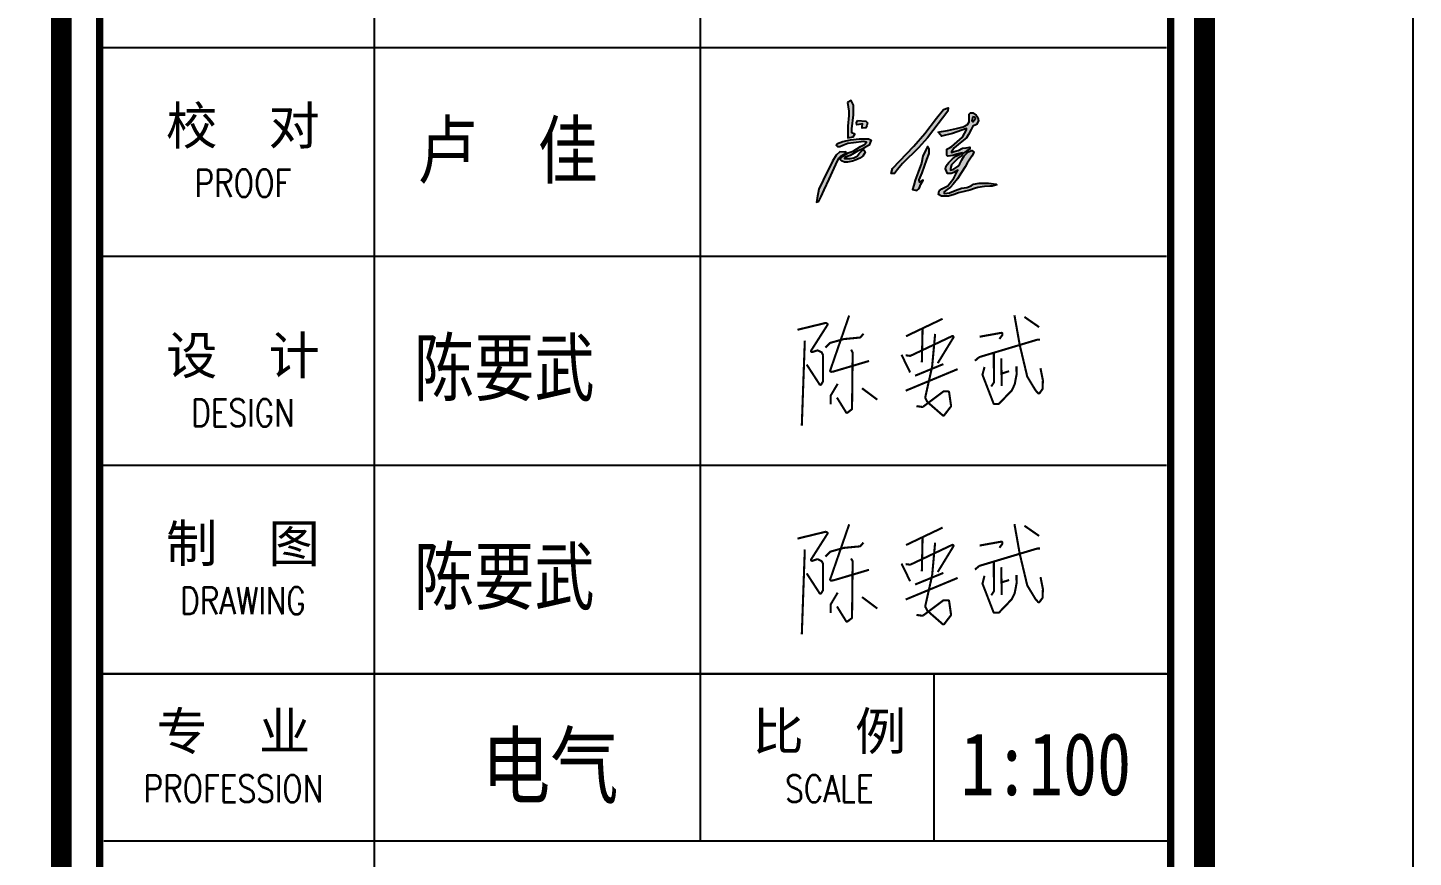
# Model space of a CAD drawing. Extents: x 815029915 to 815825525, y 579155098 to 579748855.
# Drawn here: x 815541145 to 815547777, y 579173460 to 579177433 of the extents above; entities that cross this region are included whole.
import ezdxf
from ezdxf.enums import TextEntityAlignment as Align

# ---------------------------------------------------------------- set-up
doc = ezdxf.new("R2010")
doc.units = 0
doc.header["$LTSCALE"] = 100
doc.header["$MEASUREMENT"] = 0
for name, color, linetype in [('PUB_TITLE', 4, 'Continuous'), ('TK', 7, 'Continuous'), ('zm', 1, 'Continuous')]:
    doc.layers.add(name, color=color, linetype=linetype)
doc.layers.add('平面看线', color=175, linetype='Continuous', lineweight=9)
doc.styles.add('CCIAD-图框(标题项)', font='')
doc.styles.add('STYLE2', font='')
doc.styles.add('基本字体', font='simplex.shx', dxfattribs={"height": 180, "bigfont": 'hztxt.shx'})
doc.styles.get('CCIAD-图框(标题项)').set_extended_font_data('SimHei')
doc.styles.get('STYLE2').set_extended_font_data('SimHei')

# ---------------------------------------------------------------- blocks, each defined once
blk = doc.blocks.new('CCIAD-TK-A2-图签')
at = {"layer": 'TK'}
for p, q in [((544.265, 121.628), (544.265, 51.628)), ((559.858, 121.628), (559.858, 51.628)), ((531.117, 81.628), (582.187, 81.628)), ((531.117, 81.628), (582.187, 81.628)), ((531.117, 71.628), (582.187, 71.628)), ((531.117, 71.628), (582.187, 71.628)), ((531.117, 61.628), (582.187, 61.628)), ((531.117, 61.628), (582.187, 61.628)), ((582.187, 51.628), (531.117, 51.628)), ((531.117, 51.628), (582.187, 51.628)), ((531.117, 51.628), (582.187, 51.628)), ((531.317, 51.628), (582.387, 51.628)), ((533.317, 51.628), (582.387, 51.628)), ((544.265, 51.628), (544.265, 35.628)), ((559.858, 51.628), (559.858, 43.628)), ((571.049, 51.628), (571.049, 43.628)), ((531.317, 43.628), (582.387, 43.628)), ((533.317, 43.628), (582.387, 43.628))]:
    blk.add_line(p, q, dxfattribs=at)
at = {"layer": 'TK', "const_width": 1}
blk.add_lwpolyline([(529.286, 10.457), (529.286, 410)], dxfattribs=at)
at = {"layer": 'TK'}
blk.add_lwpolyline([(529.286, 10.457), (584, 10.457), (584, 410)], dxfattribs=at)
at = {"layer": 'TK', "const_width": 0.347}
blk.add_lwpolyline([(531.117, 185.398), (582.387, 185.398), (582.387, 13.253), (531.117, 13.253)], close=True, dxfattribs=at)
at = {"layer": 'TK', "char_height": 1.8, "attachment_point": 5, "style": '基本字体'}
for s, insert, width in [('{\\fSimHei|b0|i0|c134|p49;校  对\\H1.167x;\\P\\Fsimplex,hztxt|c134;\\H0.6189x;\\W0.8;PROOF }', (537.976, 76.628), 11.6), ('{\\fSimHei|b0|i0|c134|p49;设  计\\H1.167x;\\P\\Fsimplex,hztxt|c134;\\H0.6189x;\\W0.8;DESIGN }', (537.976, 65.628), 11.6), ('{\\fSimHei|b0|i0|c134|p49;制  图\\H1.167x;\\P\\Fsimplex,hztxt|c134;\\H0.6189x;\\W0.8;DRAWING\\H1.3846x; }', (537.976, 56.628), 11.6), ('{\\fSimHei|b0|i0|c134|p49;专  业\\W0.8;\\P\\Fsimplex,hztxt|c134;\\H0.7222x;PROFESSION\\H1.3847x;  }', (537.517, 47.628), 11.6), ('{\\fSimHei|b0|i0|c134|p49;比  例\\W0.8;\\P\\Fsimplex,hztxt|c134;\\H0.7222x;SCALE }', (566.049, 47.628), 10)]:
    blk.add_mtext(s, dxfattribs=dict(at, insert=insert, width=width))
blk = doc.blocks.new('gadad23a')
at = {"layer": '平面看线', "const_width": 100}
for points in [[(129300, 115871), (130634, 116195, -0.150124), (130663, 116193), (130711, 116175, -0.476931), (130735, 116101), (129958, 114882, 0.703116), (130016, 114807), (130242, 114881, -0.191901), (130279, 114878), (130443, 114800, -0.166898), (130467, 114777), (130516, 114678, -0.116521), (130522, 114655), (130522, 113410, -0.134677), (130515, 113384), (130441, 113260, -0.556571), (130356, 113258), (129742, 114206)], [(131775, 116553), (130868, 113925, 0.557185), (130922, 113859), (131024, 113872), (132727, 114378)], [(139687, 116566), (139940, 115144), (140298, 113636, 0.077541), (140304, 113622), (140692, 112978), (140816, 112838, 0.480002), (140894, 112842), (141024, 113023, 0.147817), (141034, 113050), (141049, 113447, 0.05991), (141048, 113459), (140933, 114030)], [(130637, 115013), (130859, 115235, -0.129081), (130881, 115248), (131523, 115427), (132286, 115499, 0.194236), (132319, 115516), (132460, 115681)], [(134479, 114648), (134686, 114623, 0.141288), (134714, 114627), (136699, 115567, -0.745112), (136763, 115496), (136015, 114271)], [(137796, 114387), (137992, 114555, -0.104533), (138010, 114565), (140768, 115393, -0.07304), (140783, 115395), (140909, 115395)], [(138021, 115539), (139052, 115724, -0.467135), (139111, 115675), (139111, 115641, -0.160073), (139101, 115611), (138969, 115432)], [(131867, 114919), (131936, 114795, -0.131224), (131942, 114770), (131913, 112094, -0.229929), (131893, 112055), (131700, 111906, -0.444253), (131627, 111919), (131191, 112623)], [(138698, 114771), (138706, 113365, -0.149587), (138697, 113337), (138577, 113157)], [(135747, 114110), (135417, 112637, 0.177164), (135421, 112603), (135517, 112420, 0.093258), (135528, 112406), (136253, 111773, 0.432684), (136325, 111780), (136642, 112193, 0.202276), (136652, 112231), (136559, 112877, 0.372816), (136509, 112920), (136309, 112920, 0.162035), (136279, 112910), (135311, 112185, -0.199079), (135274, 112176), (134997, 112216)], [(138254, 114091), (138160, 113731, 0.156859), (138162, 113700), (138682, 112354, 0.309954), (138729, 112322), (138920, 112322, 0.204533), (138956, 112337), (139554, 112962, 0.079088), (139563, 112975), (139695, 113250, 0.06466), (139699, 113262), (139787, 113719, 0.04851), (139788, 113729), (139786, 114121)], [(131225, 113282), (130897, 112730, 0.134842), (130890, 112705), (130890, 112304)]]:
    blk.add_lwpolyline(points, format="xyb", dxfattribs=at)
for points in [[(134496, 115562), (136247, 116397)], [(140164, 116488), (140870, 115997)], [(135290, 115941), (135254, 114307)], [(135890, 115676), (135747, 114110)], [(129652, 115349), (129508, 111282)], [(134283, 114674), (134692, 113831)], [(134932, 113672), (136284, 114227)], [(139055, 114503), (139079, 113173)], [(134480, 112953), (136969, 113988)], [(139069, 113773), (139433, 113888)], [(132390, 113071), (133122, 112524)]]:
    blk.add_lwpolyline(points, dxfattribs=at)
blk = doc.blocks.new('l')
at = {"layer": 'TK'}
blk.add_lwpolyline([(815463677.3, 579451444.5), (815463677.3, 579409444.5), (815547777.3, 579409444.5), (815547777.3, 579451444.5)], close=True, dxfattribs=at)

msp = doc.modelspace()

# ---------------------------------------------------------------- hatches: boundary and pattern name
h = msp.add_hatch(color=256)
h.paths.add_polyline_path([(815545164.7, 579176978.1), (815545156.9, 579176986.5), (815545117.5, 579176989.7), (815545112, 579176978.4), (815545113.3, 579176969), (815545122.7, 579176970.3), (815545140.8, 579176972.6), (815545138.8, 579176959.7), (815545138.8, 579176951.6), (815545156, 579176953.8), (815545161.5, 579176965.2)])
h.paths.add_polyline_path([(815545104.7, 579176922.8), (815545089.9, 579176929.4), (815545089.9, 579176948.4), (815545098.1, 579177015.9), (815545098.1, 579177062.8), (815545086.6, 579177084.2), (815545069.3, 579177074.4), (815545075.9, 579177034), (815545075.9, 579177013.4), (815545070.1, 579176961.6), (815545070.1, 579176943.4), (815545070.1, 579176922.8), (815545070.1, 579176906.4), (815545095.7, 579176911.3)])
h.paths.add_polyline_path([(815545181.8, 579176894.1), (815545168.9, 579176901.8), (815545154.4, 579176901.8), (815545125.3, 579176901.8), (815545083.3, 579176896.6), (815545047, 579176888.9), (815545020.6, 579176879), (815545014.4, 579176870.2), (815545022.1, 579176862.4), (815545032, 579176862.4), (815545047, 579176869.2), (815545070.9, 579176879.5), (815545098.4, 579176882.1), (815545147.6, 579176888.4), (815545159.5, 579176884.7), (815545149.7, 579176873.3), (815545131.5, 579176864.5), (815545096.3, 579176841.7), (815545071.4, 579176833.4), (815545046, 579176817.4), (815545033, 579176804.4), (815545039.8, 579176795.6), (815545054.3, 579176789.4), (815545069.3, 579176789.4), (815545092.3, 579176794), (815545109.8, 579176800.8), (815545128.4, 579176808), (815545141.9, 579176817.9), (815545150.7, 579176830.8), (815545152.8, 579176839.1), (815545144.8, 579176850.3), (815545138.3, 579176844.3), (815545129.6, 579176836.3), (815545125.3, 579176830.8), (815545116, 579176818.9), (815545098.9, 579176810.6), (815545081.8, 579176807), (815545061.5, 579176807), (815545054.8, 579176807), (815545059, 579176812.7), (815545081.8, 579176822), (815545101, 579176832.9), (815545117, 579176842.8), (815545139, 579176851.8), (815545152.3, 579176859.3), (815545172.6, 579176870.9), (815545177.7, 579176883.7)])
h.paths.add_polyline_path([(815545061.3, 579176832.4), (815545061.3, 579176839.2), (815545055.3, 579176838), (815545032.5, 579176838.5), (815545014.8, 579176823), (815544997.7, 579176795), (815544952.3, 579176702.8), (815544931.7, 579176660.8), (815544924.1, 579176617.4), (815544920.7, 579176598), (815544932.4, 579176603.3), (815544942.3, 579176624.8), (815544957, 579176656.5), (815544980.4, 579176707.3), (815545013.1, 579176778), (815545028, 579176808.9), (815545038.8, 579176819.7)])
h.paths.add_polyline_path([(815545452.6, 579176906.6), (815545549.4, 579177033.4), (815545551.1, 579177050.1), (815545527.7, 579177040.9), (815545495.1, 579177000.9), (815545439.2, 579176926.7), (815545385.8, 579176865.8), (815545284, 579176759.8), (815545277.3, 579176735.8), (815545294, 579176735.8), (815545309, 579176754), (815545332.4, 579176782.4), (815545408.3, 579176857.4)])
h.paths.add_polyline_path([(815545459.8, 579176831.1), (815545459.8, 579176852.5), (815545452.5, 579176864.5), (815545444.7, 579176849.3), (815545429.5, 579176818.4), (815545423.2, 579176784.4), (815545407.5, 579176742), (815545393.1, 579176703.2), (815545386.5, 579176679.6), (815545380.8, 579176659.3), (815545400.7, 579176653.5), (815545411.7, 579176663.9), (815545420.6, 579176683.8), (815545431.6, 579176702.7), (815545414.3, 579176693.8), (815545412.2, 579176704.8), (815545425.8, 579176738.3), (815545449.4, 579176802.7)])
h.paths.add_polyline_path([(815545695.6, 579176986.6), (815545693.5, 579177003.5), (815545685, 579177014.5), (815545669.3, 579177025), (815545658.2, 579177025), (815545650.8, 579177019.8), (815545650.8, 579177001.4), (815545650.8, 579176981.9), (815545644, 579176970.3), (815545623.2, 579176959.3), (815545590.8, 579176951.4), (815545548.1, 579176941), (815545518.7, 579176936), (815545503.2, 579176933.3), (815545513.8, 579176920.6), (815545519.1, 579176914.3), (815545571.4, 579176927.5), (815545638.5, 579176951.3), (815545638.5, 579176944.4), (815545619.5, 579176909), (815545568.2, 579176864.7), (815545560.3, 579176859.4), (815545544.9, 579176851.4), (815545544.9, 579176843.5), (815545544.9, 579176823.2), (815545551.3, 579176818.5), (815545573.5, 579176820.6), (815545592.5, 579176828), (815545617.4, 579176833.8), (815545603.1, 579176823.8), (815545588.3, 579176818), (815545570.8, 579176804.8), (815545553.4, 579176788.4), (815545541.2, 579176771.5), (815545538, 579176758.1), (815545542.8, 579176746.1), (815545547.1, 579176735.6), (815545565, 579176735.6), (815545577.7, 579176740.3), (815545596.8, 579176751.4), (815545588.3, 579176731.3), (815545578.3, 579176712.4), (815545560.8, 579176691.2), (815545548.6, 579176676.4), (815545520.6, 579176662.1), (815545507.4, 579176652.1), (815545504.8, 579176634.1), (815545518.5, 579176627.3), (815545551.8, 579176627.3), (815545578.8, 579176634.1), (815545600.5, 579176642.8), (815545627.9, 579176649.4), (815545654.5, 579176655.9), (815545677.6, 579176663.7), (815545692.9, 579176668.9), (815545724.7, 579176672.2), (815545750.1, 579176674.8), (815545762.2, 579176674.8), (815545783.9, 579176681.1), (815545780.2, 579176683.8), (815545743.7, 579176689.1), (815545699.3, 579176689.1), (815545672.3, 579176683.8), (815545661.2, 579176676.4), (815545640.6, 579176668.5), (815545614.7, 579176664.8), (815545584.1, 579176653.1), (815545557.6, 579176642.1), (815545531.4, 579176638.9), (815545531.4, 579176648), (815545545.5, 579176657.9), (815545561.9, 579176669.4), (815545574.5, 579176684.3), (815545595.7, 579176709.1), (815545614.7, 579176739.5), (815545631.8, 579176766.8), (815545642.5, 579176783.9), (815545664, 579176818.2), (815545670.3, 579176829.8), (815545674, 579176838.7), (815545663.4, 579176845), (815545646.6, 579176838.2), (815545627.3, 579176819.5), (815545616.3, 579176800), (815545606.1, 579176781.9), (815545599.2, 579176769.8), (815545577.6, 579176755.6), (815545561.3, 579176751.4), (815545561.3, 579176759.8), (815545566.6, 579176776.6), (815545584, 579176794), (815545599.8, 579176809.8), (815545615, 579176820.3), (815545623.8, 579176831.9), (815545640.8, 579176843.6), (815545653.9, 579176852.5), (815545653.9, 579176861.9), (815545636.6, 579176858.8), (815545618.7, 579176855.7), (815545597.9, 579176844.6), (815545580.3, 579176839.9), (815545566.6, 579176836.2), (815545566.6, 579176839.4), (815545578.8, 579176857.4), (815545598.6, 579176873.3), (815545616.6, 579176887.8), (815545639.2, 579176905.9), (815545648, 579176922.6), (815545660.3, 579176945.6), (815545669.3, 579176962.5), (815545687.1, 579176969.8)])
h.paths.add_polyline_path([(815545668.7, 579176982.5), (815545663.4, 579176987.5), (815545668.4, 579177006.7), (815545676.3, 579177004.4), (815545681, 579176997.8)], flags=16)

# ---------------------------------------------------------------- linework, layer by layer
for points in [[(815545069.3, 579177074.4), (815545075.9, 579177034), (815545075.9, 579177013.4), (815545070.1, 579176961.6), (815545070.1, 579176943.4), (815545070.1, 579176922.8), (815545070.1, 579176906.4), (815545095.7, 579176911.3), (815545104.7, 579176922.8), (815545089.9, 579176929.4), (815545089.9, 579176948.4), (815545098.1, 579177015.9), (815545098.1, 579177062.8), (815545086.6, 579177084.2)], [(815545549.4, 579177033.4), (815545452.6, 579176906.6), (815545408.3, 579176857.4), (815545332.4, 579176782.4), (815545309, 579176754), (815545294, 579176735.8), (815545277.3, 579176735.8), (815545284, 579176759.8), (815545385.8, 579176865.8), (815545439.2, 579176926.7), (815545495.1, 579177000.9), (815545527.7, 579177040.9), (815545551.1, 579177050.1)], [(815545117.5, 579176989.7), (815545156.9, 579176986.5), (815545164.7, 579176978.1), (815545161.5, 579176965.2), (815545156, 579176953.8), (815545138.8, 579176951.6), (815545138.8, 579176959.7), (815545140.8, 579176972.6), (815545122.7, 579176970.3), (815545113.3, 579176969), (815545112, 579176978.4)], [(815545518.7, 579176936), (815545548.1, 579176941), (815545590.8, 579176951.4), (815545623.2, 579176959.3), (815545644, 579176970.3), (815545650.8, 579176981.9), (815545650.8, 579177001.4), (815545650.8, 579177019.8), (815545658.2, 579177025), (815545669.3, 579177025), (815545685, 579177014.5), (815545693.5, 579177003.5), (815545695.6, 579176986.6), (815545687.1, 579176969.8), (815545669.3, 579176962.5), (815545660.3, 579176945.6), (815545648, 579176922.6), (815545639.2, 579176905.9), (815545616.6, 579176887.8), (815545598.6, 579176873.3), (815545578.8, 579176857.4), (815545566.6, 579176839.4), (815545566.6, 579176836.2), (815545580.3, 579176839.9), (815545597.9, 579176844.6), (815545618.7, 579176855.7), (815545636.6, 579176858.8), (815545653.9, 579176861.9), (815545653.9, 579176852.5), (815545640.8, 579176843.6), (815545623.8, 579176831.9), (815545615, 579176820.3), (815545599.8, 579176809.8), (815545584, 579176794), (815545566.6, 579176776.6), (815545561.3, 579176759.8), (815545561.3, 579176751.4), (815545577.6, 579176755.6), (815545599.2, 579176769.8), (815545606.1, 579176781.9), (815545616.3, 579176800), (815545627.3, 579176819.5), (815545646.6, 579176838.2), (815545663.4, 579176845), (815545674, 579176838.7), (815545670.3, 579176829.8), (815545664, 579176818.2), (815545642.5, 579176783.9), (815545631.8, 579176766.8), (815545614.7, 579176739.5), (815545595.7, 579176709.1), (815545574.5, 579176684.3), (815545561.9, 579176669.4), (815545545.5, 579176657.9), (815545531.4, 579176648), (815545531.4, 579176638.9), (815545557.6, 579176642.1), (815545584.1, 579176653.1), (815545614.7, 579176664.8), (815545640.6, 579176668.5), (815545661.2, 579176676.4), (815545672.3, 579176683.8), (815545699.3, 579176689.1), (815545743.7, 579176689.1), (815545780.2, 579176683.8), (815545783.9, 579176681.1), (815545762.2, 579176674.8), (815545750.1, 579176674.8), (815545724.7, 579176672.2), (815545692.9, 579176668.9), (815545677.6, 579176663.7), (815545654.5, 579176655.9), (815545627.9, 579176649.4), (815545600.5, 579176642.8), (815545578.8, 579176634.1), (815545551.8, 579176627.3), (815545518.5, 579176627.3), (815545504.8, 579176634.1), (815545507.4, 579176652.1), (815545520.6, 579176662.1), (815545548.6, 579176676.4), (815545560.8, 579176691.2), (815545578.3, 579176712.4), (815545588.3, 579176731.3), (815545596.8, 579176751.4), (815545577.7, 579176740.3), (815545565, 579176735.6), (815545547.1, 579176735.6), (815545542.8, 579176746.1), (815545538, 579176758.1), (815545541.2, 579176771.5), (815545553.4, 579176788.4), (815545570.8, 579176804.8), (815545588.3, 579176818), (815545603.1, 579176823.8), (815545617.4, 579176833.8), (815545592.5, 579176828), (815545573.5, 579176820.6), (815545551.3, 579176818.5), (815545544.9, 579176823.2), (815545544.9, 579176843.5), (815545544.9, 579176851.4), (815545560.3, 579176859.4), (815545568.2, 579176864.7), (815545619.5, 579176909), (815545638.5, 579176944.4), (815545638.5, 579176951.3), (815545571.4, 579176927.5), (815545519.1, 579176914.3), (815545513.8, 579176920.6), (815545503.2, 579176933.3)], [(815545668.4, 579177006.7), (815545663.4, 579176987.5), (815545668.7, 579176982.5), (815545681, 579176997.8), (815545676.3, 579177004.4)], [(815545020.6, 579176879), (815545047, 579176888.9), (815545083.3, 579176896.6), (815545125.3, 579176901.8), (815545154.4, 579176901.8), (815545168.9, 579176901.8), (815545181.8, 579176894.1), (815545177.7, 579176883.7), (815545172.6, 579176870.9), (815545152.3, 579176859.3), (815545139, 579176851.8), (815545117, 579176842.8), (815545101, 579176832.9), (815545081.8, 579176822), (815545059, 579176812.7), (815545054.8, 579176807), (815545061.5, 579176807), (815545081.8, 579176807), (815545098.9, 579176810.6), (815545116, 579176818.9), (815545125.3, 579176830.8), (815545129.6, 579176836.3), (815545138.3, 579176844.3), (815545144.8, 579176850.3), (815545152.8, 579176839.1), (815545150.7, 579176830.8), (815545141.9, 579176817.9), (815545128.4, 579176808), (815545109.8, 579176800.8), (815545092.3, 579176794), (815545069.3, 579176789.4), (815545054.3, 579176789.4), (815545039.8, 579176795.6), (815545033, 579176804.4), (815545046, 579176817.4), (815545071.4, 579176833.4), (815545096.3, 579176841.7), (815545131.5, 579176864.5), (815545149.7, 579176873.3), (815545159.5, 579176884.7), (815545147.6, 579176888.4), (815545098.4, 579176882.1), (815545070.9, 579176879.5), (815545047, 579176869.2), (815545032, 579176862.4), (815545022.1, 579176862.4), (815545014.4, 579176870.2)], [(815545055.3, 579176838), (815545032.5, 579176838.5), (815545014.8, 579176823), (815544997.7, 579176795), (815544952.3, 579176702.8), (815544931.7, 579176660.8), (815544924.1, 579176617.4), (815544920.7, 579176598), (815544932.4, 579176603.3), (815544942.3, 579176624.8), (815544957, 579176656.5), (815544980.4, 579176707.3), (815545013.1, 579176778), (815545028, 579176808.9), (815545038.8, 579176819.7), (815545061.3, 579176832.4), (815545061.3, 579176839.2)], [(815545444.7, 579176849.3), (815545429.5, 579176818.4), (815545423.2, 579176784.4), (815545407.5, 579176742), (815545393.1, 579176703.2), (815545386.5, 579176679.6), (815545380.8, 579176659.3), (815545400.7, 579176653.5), (815545411.7, 579176663.9), (815545420.6, 579176683.8), (815545431.6, 579176702.7), (815545414.3, 579176693.8), (815545412.2, 579176704.8), (815545425.8, 579176738.3), (815545449.4, 579176802.7), (815545459.8, 579176831.1), (815545459.8, 579176852.5), (815545452.5, 579176864.5)]]:
    msp.add_lwpolyline(points, close=True)
at = {"layer": 'TK'}
msp.add_lwpolyline([(815463677.3, 579211176.3), (815463677.3, 579169176.3), (815547777.3, 579169176.3), (815547777.3, 579211176.3)], close=True, dxfattribs=at)
at = {"layer": 'TK', "const_width": 100}
msp.add_lwpolyline([(815466177.3, 579170222), (815466177.3, 579210176.3), (815546777.3, 579210176.3), (815546777.3, 579170222)], close=True, dxfattribs=at)

# ---------------------------------------------------------------- block references
at = {"xscale": 0.1, "yscale": 0.1, "zscale": 0.1}
for p in [(815531899.4, 579164399.6), (815531899.4, 579163399.6)]:
    msp.add_blockref('gadad23a', p, dxfattribs=at)
at = {"layer": 'TK', "xscale": 100, "yscale": 100, "zscale": 100}
msp.add_blockref('CCIAD-TK-A2-图签', (815488377.3, 579169176.3), dxfattribs=at)
at = {"layer": 'zm', "color": 1}
msp.add_blockref('l', (0, -240268.2), dxfattribs=at)

# ---------------------------------------------------------------- texts
at = {"layer": 'PUB_TITLE', "style": 'CCIAD-图框(标题项)', "width": 0.8}
for s, p in [('卢  佳', (815543010.6, 579176715.6)), ('陈要武', (815542994.1, 579175673.4)), ('陈要武', (815542994.1, 579174673.4))]:
    msp.add_text(s, height=264, dxfattribs=at).set_placement(p)
at = {"layer": 'zm', "ltscale": 10, "style": 'STYLE2', "width": 0.8}
for s, p in [('电气', (815543645.8, 579173905.5)), ('1:100', (815546018.6, 579173905.5))]:
    msp.add_text(s, height=300, dxfattribs=at).set_placement(p, align=Align.MIDDLE)

doc.saveas('drawing.dxf')
